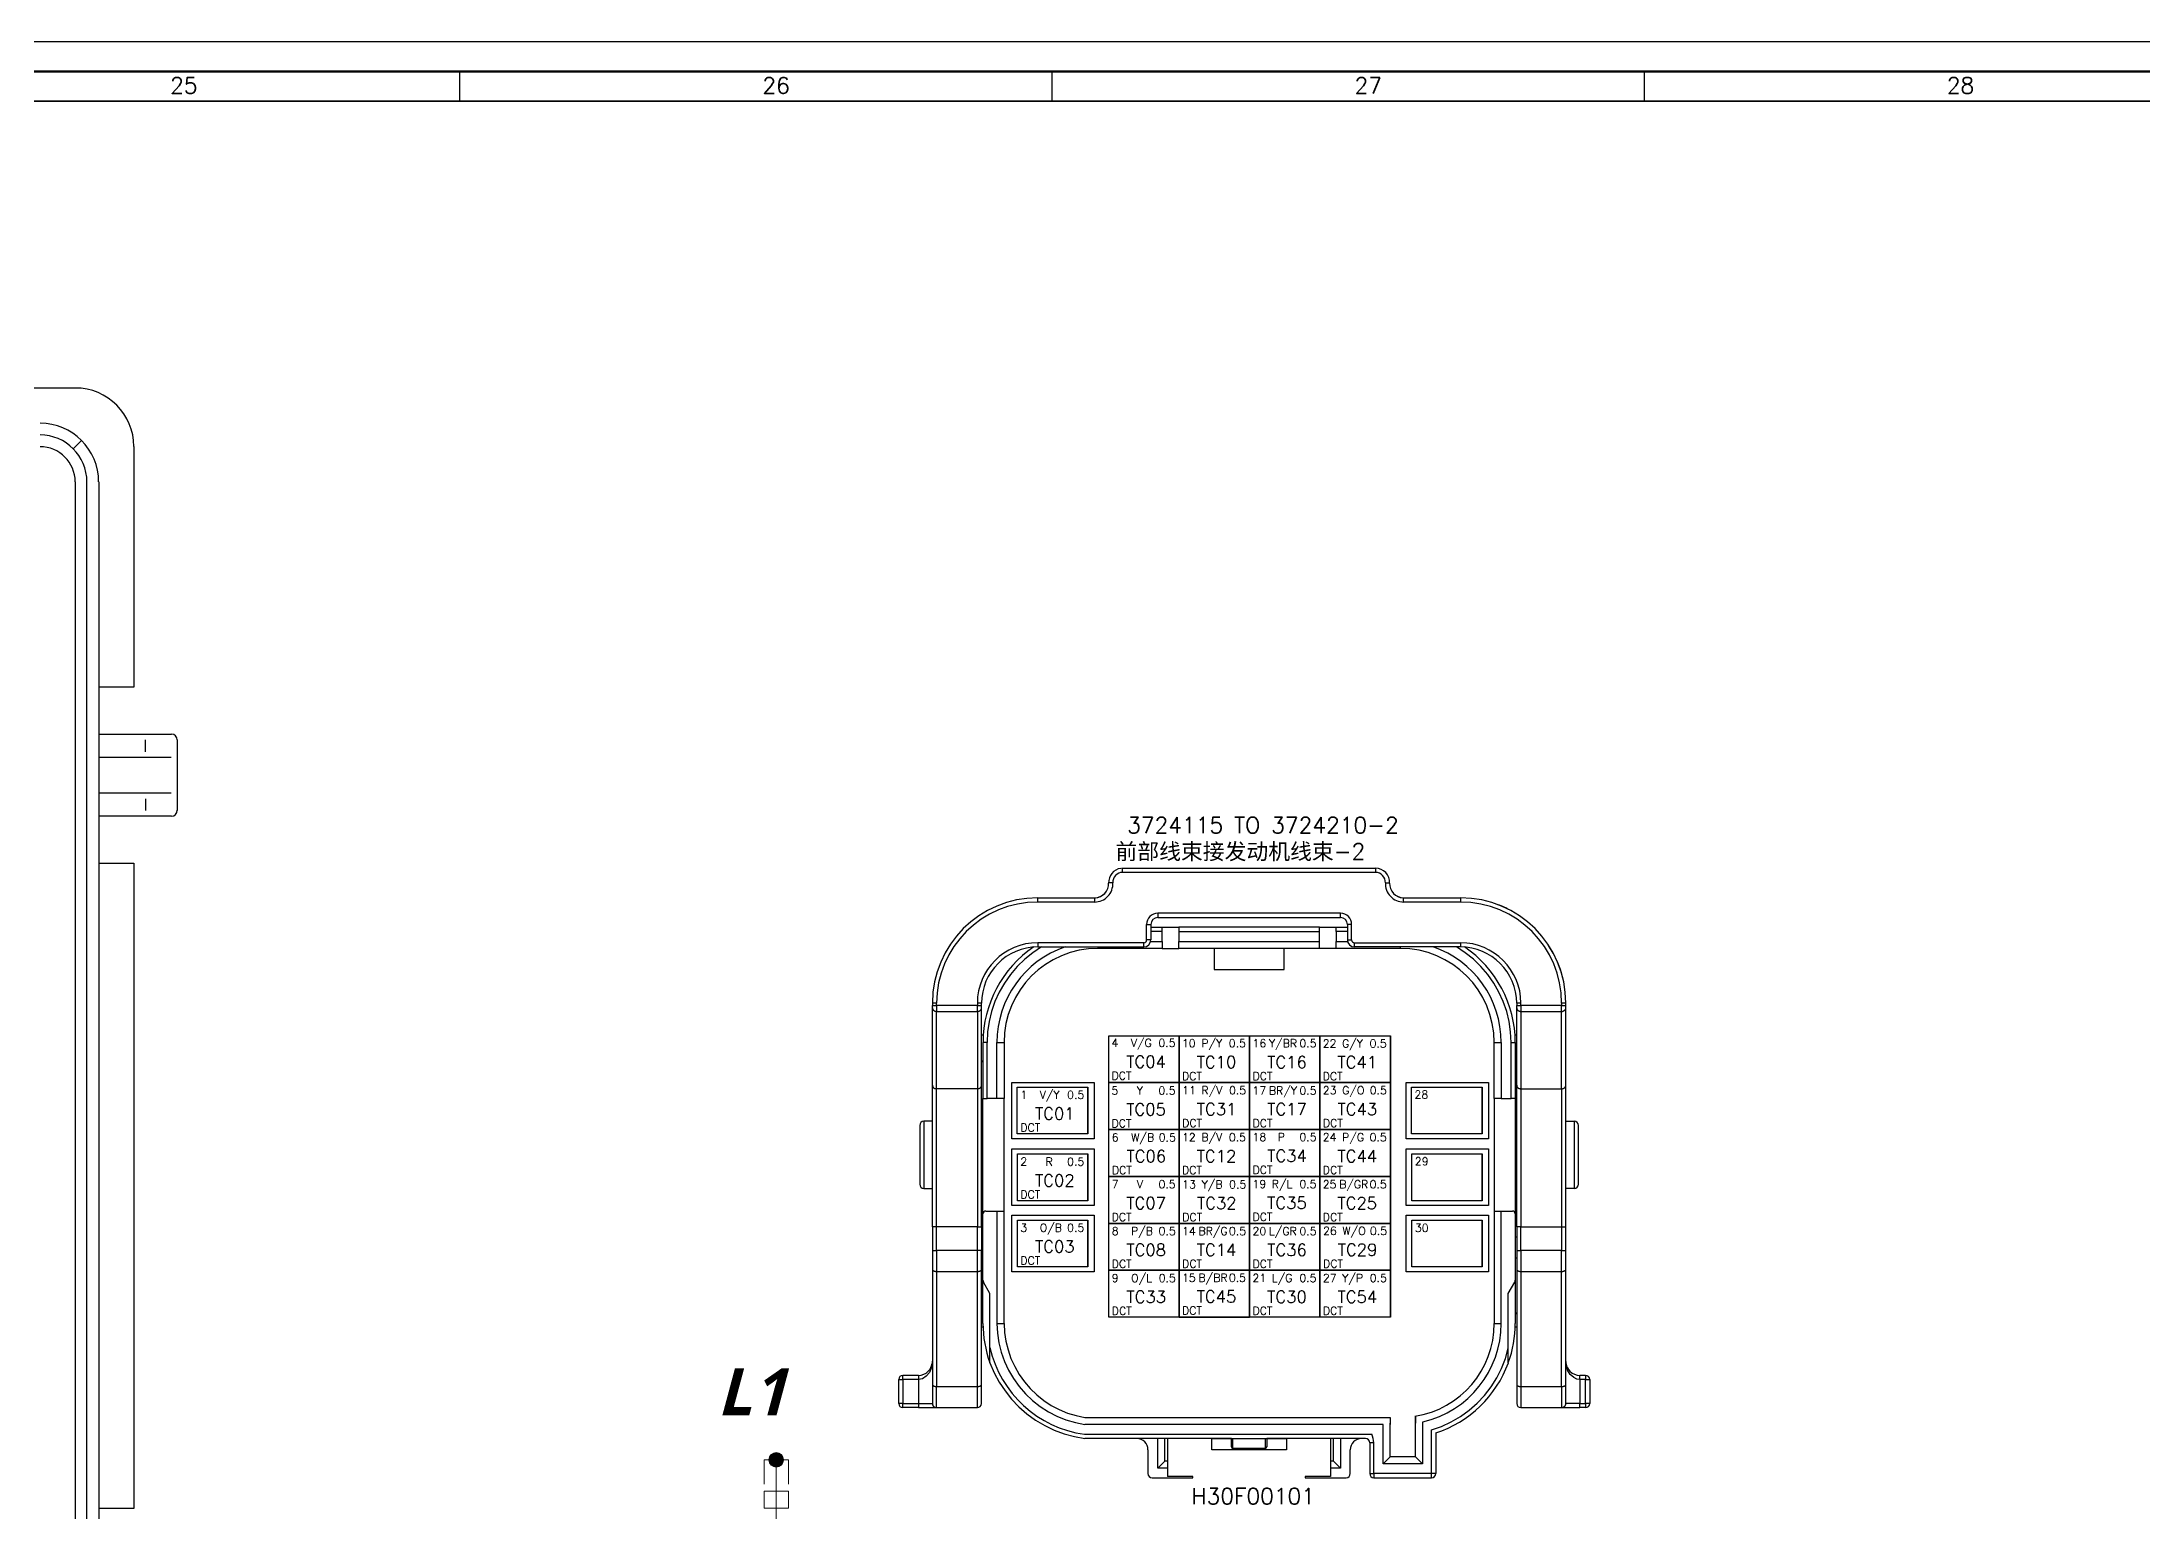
# Model space of a CAD drawing. Header units: millimetres. Extents: x 6 to 3615, y 6 to 858.
# Drawn here: x 2485.2 to 2844, y 606.4 to 857.5 of the extents above; entities that cross this region are included whole.
import ezdxf

# ---------------------------------------------------------------- set-up
doc = ezdxf.new("R2010")
doc.units = ezdxf.units.MM
doc.styles.add('SegoeUIBoldItalic_Style', font='segoeuiz.ttf')
doc.styles.add('Simplex_Style', font='simplex_.ttf')

msp = doc.modelspace()

# ---------------------------------------------------------------- hatches: boundary and pattern name
h = msp.add_hatch(color=0)
edge = h.paths.add_edge_path()
edge.add_arc((2610.65, 615.27), 1.25, 0, 360)
h = msp.add_hatch(color=0)
edge = h.paths.add_edge_path()
edge.add_arc((2610.65, 615.27), 1.25, 0, 360)

# ---------------------------------------------------------------- linework, layer by layer
at = {"color": 0, "linetype": 'Continuous', "lineweight": 30, "flags": 128}
for points in [[(3615.15, 857.52), (1208.83, 857.52)], [(2556.61, 847.4), (2556.61, 852.46)], [(2657.8, 847.4), (2657.8, 852.46)], [(2758.99, 847.4), (2758.99, 852.46)], [(31.89, 847.4), (3610.09, 847.4)], [(3610.09, 847.43), (1234.13, 847.43)], [(3610.09, 847.43), (1234.13, 847.43)], [(2490.87, 798.4), (2431.73, 798.4)], [(2490.52, 788.03), (2491.94, 789.45)], [(2500.89, 788.38), (2500.89, 747.28), (2494.88, 747.28)], [(2490.87, 782.36), (2490.87, 500.17)], [(2492.87, 500.17), (2492.87, 782.36)], [(2494.88, 782.36), (2494.88, 500.17)], [(2494.88, 739.26), (2507.31, 739.26)], [(2502.9, 736.25), (2502.9, 738.26)], [(2508.31, 738.26), (2508.31, 726.23)], [(2507.26, 735.25), (2494.88, 735.25)], [(2494.88, 729.24), (2507.26, 729.24)], [(2507.31, 725.23), (2494.88, 725.23)], [(2502.9, 728.23), (2502.9, 726.23)], [(2494.88, 717.21), (2500.89, 717.21), (2500.89, 606.95), (2494.88, 606.95)], [(2669.84, 715.62), (2669.84, 716.34), (2713.05, 716.34), (2713.05, 715.62), (2669.84, 715.62)], [(2655.33, 710.58), (2655.33, 711.3), (2665.05, 711.3), (2665.05, 710.58), (2655.33, 710.58)], [(2668.17, 713.86), (2667.45, 713.83)], [(2714.73, 713.86), (2715.45, 713.83)], [(2717.85, 710.58), (2717.85, 711.3), (2727.57, 711.3), (2727.57, 710.58), (2717.85, 710.58)], [(2675.85, 708.66), (2675.85, 707.95), (2707.05, 707.95), (2707.05, 708.66), (2675.85, 708.66)], [(2655.33, 703.62), (2655.33, 702.9), (2673.45, 702.9), (2673.45, 703.62), (2655.33, 703.62)], [(2674.65, 704.1), (2673.93, 704.1), (2673.93, 706.74), (2674.65, 706.74), (2674.65, 704.1)], [(2674.62, 703.86), (2676.57, 703.86), (2676.57, 706.27), (2679.45, 706.27)], [(2674.65, 706.27), (2676.57, 706.27)], [(2676.57, 705.54), (2674.65, 705.54)], [(2676.57, 703.86), (2676.57, 702.66), (2679.45, 702.66)], [(2703.45, 706.27), (2679.45, 706.27), (2679.45, 705.54), (2703.45, 705.54)], [(2679.45, 705.54), (2679.45, 703.86), (2703.45, 703.86)], [(2703.45, 702.66), (2679.45, 702.66), (2679.45, 703.86)], [(2706.33, 702.66), (2703.45, 702.66), (2703.45, 706.27), (2706.33, 706.27)], [(2708.25, 705.54), (2706.33, 705.54), (2706.33, 706.27), (2708.25, 706.27)], [(2706.33, 705.54), (2706.33, 703.86), (2708.27, 703.86)], [(2717.25, 702.9), (2717.25, 702.66), (2706.33, 702.66), (2706.33, 703.86)], [(2708.25, 704.1), (2708.97, 704.1), (2708.97, 706.74), (2708.25, 706.74), (2708.25, 704.1)], [(2709.45, 702.9), (2709.45, 703.62), (2727.57, 703.62), (2727.57, 702.9), (2709.45, 702.9)], [(2656, 702.9), (2654.51, 701.92), (2653.11, 700.81), (2651.83, 699.57), (2650.67, 698.21), (2649.64, 696.74), (2648.76, 695.19), (2648.02, 693.57), (2647.44, 691.88), (2647.03, 690.14), (2646.77, 688.37), (2646.69, 686.58)], [(2676.57, 702.66), (2665.65, 702.66), (2665.65, 702.9)], [(2685.45, 702.66), (2685.45, 699.07), (2697.45, 699.07), (2697.45, 702.66)], [(2736.21, 686.58), (2736.12, 688.37), (2735.88, 690.14), (2735.46, 691.88), (2734.88, 693.57), (2734.14, 695.19), (2733.26, 696.74), (2732.23, 698.21), (2731.07, 699.57), (2729.79, 700.81), (2728.39, 701.92), (2726.9, 702.9)], [(2745.06, 697.56), (2744.64, 699.03), (2744.09, 700.46), (2743.42, 701.84), (2742.63, 703.16)], [(2638.05, 692.87), (2638.05, 691.89), (2645.01, 691.89), (2645.01, 692.87), (2638.05, 692.87), (2638.05, 693.3), (2637.33, 693.3), (2637.33, 692.87), (2638.05, 692.87)], [(2637.33, 655.07), (2637.33, 651.05), (2638.05, 651.05), (2638.05, 647.46), (2645.01, 647.46), (2645.01, 651.05), (2638.05, 651.05), (2638.05, 655.07), (2637.33, 655.07), (2637.33, 692.87)], [(2645.01, 678.67), (2645.01, 655.07), (2645.73, 655.07), (2645.73, 693.3), (2645.01, 693.3), (2645.01, 692.87), (2645.73, 692.87)], [(2737.89, 692.87), (2737.89, 691.89), (2744.85, 691.89), (2744.85, 692.87), (2737.89, 692.87), (2737.89, 693.3), (2737.17, 693.3), (2737.17, 692.87), (2737.89, 692.87)], [(2737.17, 655.07), (2737.17, 651.05), (2737.89, 651.05), (2737.89, 647.46), (2744.85, 647.46), (2744.85, 651.05), (2737.89, 651.05), (2737.89, 655.07), (2737.17, 655.07), (2737.17, 692.87)], [(2744.85, 678.67), (2744.85, 655.07), (2745.57, 655.07), (2745.57, 693.3), (2744.85, 693.3), (2744.85, 692.87), (2745.57, 692.87)], [(2637.33, 692.48), (2637.33, 692.43), (2637.34, 692.37), (2637.36, 692.32), (2637.38, 692.27), (2637.41, 692.22), (2637.44, 692.17), (2637.47, 692.12), (2637.52, 692.08), (2637.57, 692.04), (2637.62, 692.01), (2637.67, 691.98), (2637.73, 691.95), (2637.79, 691.93), (2637.85, 691.91), (2637.92, 691.9), (2637.98, 691.89), (2638.05, 691.89)], [(2645.01, 691.89), (2645.01, 678.67), (2638.05, 678.67), (2638.05, 691.89)], [(2645.01, 691.89), (2645.08, 691.89), (2645.14, 691.9), (2645.21, 691.91), (2645.27, 691.93), (2645.33, 691.95), (2645.39, 691.98), (2645.44, 692.01), (2645.49, 692.04), (2645.54, 692.08), (2645.58, 692.12), (2645.62, 692.17), (2645.65, 692.22), (2645.68, 692.27), (2645.7, 692.32), (2645.72, 692.37), (2645.73, 692.43), (2645.73, 692.48)], [(2737.17, 692.48), (2737.17, 692.42), (2737.18, 692.36), (2737.2, 692.31), (2737.22, 692.26), (2737.26, 692.2), (2737.29, 692.15), (2737.33, 692.11), (2737.38, 692.06), (2737.43, 692.02), (2737.49, 691.99), (2737.55, 691.96), (2737.61, 691.93), (2737.68, 691.92), (2737.75, 691.9), (2737.82, 691.89), (2737.89, 691.89)], [(2737.89, 691.89), (2737.89, 678.67), (2744.85, 678.67), (2744.85, 691.89)], [(2744.85, 691.89), (2744.92, 691.89), (2744.99, 691.9), (2745.06, 691.92), (2745.12, 691.93), (2745.19, 691.96), (2745.25, 691.99), (2745.31, 692.02), (2745.36, 692.06), (2745.41, 692.11), (2745.45, 692.15), (2745.48, 692.2), (2745.52, 692.26), (2745.54, 692.31), (2745.55, 692.36), (2745.57, 692.42), (2745.57, 692.48)], [(2645.73, 687.9), (2646.01, 687.9)], [(2648.37, 676.98), (2646.69, 676.98), (2646.69, 686.58), (2645.97, 686.58), (2645.97, 676.98), (2646.69, 676.98)], [(2646.45, 657.78), (2649.57, 657.78), (2649.57, 676.98), (2648.37, 676.98), (2648.37, 686.58), (2649.57, 686.58), (2649.57, 676.98)], [(2679.5, 679.72), (2667.48, 679.72), (2667.48, 687.74), (2679.5, 687.74), (2679.5, 679.72), (2691.53, 679.72), (2679.5, 679.72), (2679.5, 687.74), (2691.53, 687.74), (2691.53, 679.72), (2691.53, 687.74)], [(2703.56, 679.72), (2691.53, 679.72), (2691.53, 687.74), (2703.56, 687.74), (2703.56, 679.72), (2703.56, 687.74)], [(2715.59, 679.72), (2703.56, 679.72), (2703.56, 687.74), (2715.59, 687.74), (2715.59, 679.72), (2715.59, 687.74)], [(2734.53, 676.98), (2733.33, 676.98), (2733.33, 686.58), (2734.53, 686.58), (2734.53, 676.98), (2736.21, 676.98), (2736.21, 686.58), (2736.93, 686.58), (2736.93, 676.98), (2736.21, 676.98)], [(2736.89, 687.9), (2737.17, 687.9)], [(2645.97, 683.36), (2645.73, 683.36)], [(2645.73, 683.34), (2645.97, 683.34)], [(2736.93, 683.36), (2737.17, 683.36)], [(2737.17, 683.34), (2736.93, 683.34)], [(2637.33, 679.26), (2637.33, 679.2), (2637.34, 679.14), (2637.36, 679.08), (2637.39, 679.03), (2637.41, 678.98), (2637.45, 678.93), (2637.49, 678.88), (2637.54, 678.84), (2637.59, 678.8), (2637.65, 678.77), (2637.71, 678.73), (2637.77, 678.71), (2637.84, 678.69), (2637.91, 678.68), (2637.98, 678.67), (2638.05, 678.67)], [(2645.73, 655.07), (2645.73, 651.05), (2645.01, 651.05), (2645.01, 655.07), (2638.05, 655.07), (2638.05, 678.67)], [(2645.01, 678.67), (2645.08, 678.67), (2645.15, 678.68), (2645.22, 678.69), (2645.29, 678.71), (2645.35, 678.73), (2645.41, 678.77), (2645.47, 678.8), (2645.52, 678.84), (2645.57, 678.88), (2645.61, 678.93), (2645.65, 678.98), (2645.67, 679.03), (2645.7, 679.08), (2645.72, 679.14), (2645.73, 679.2), (2645.73, 679.26)], [(2663.87, 670.96), (2651.84, 670.96), (2651.84, 678.97), (2663.87, 678.97), (2663.87, 670.96), (2663.87, 678.97)], [(2679.5, 671.71), (2667.48, 671.71), (2667.48, 679.72), (2679.5, 679.72), (2679.5, 671.71), (2691.53, 671.71), (2679.5, 671.71), (2679.5, 679.72), (2691.53, 679.72), (2691.53, 671.71), (2691.53, 679.72)], [(2703.56, 671.71), (2691.53, 671.71), (2691.53, 679.72), (2703.56, 679.72), (2703.56, 671.71), (2703.56, 679.72)], [(2715.59, 671.71), (2703.56, 671.71), (2703.56, 679.72), (2715.59, 679.72), (2715.59, 671.71), (2715.59, 679.72)], [(2731.25, 670.96), (2719.22, 670.96), (2719.22, 678.97), (2731.25, 678.97), (2731.25, 670.96), (2731.25, 678.97)], [(2737.17, 679.26), (2737.17, 679.2), (2737.18, 679.14), (2737.2, 679.08), (2737.22, 679.03), (2737.26, 678.98), (2737.29, 678.93), (2737.33, 678.88), (2737.38, 678.84), (2737.43, 678.8), (2737.49, 678.77), (2737.55, 678.73), (2737.61, 678.71), (2737.68, 678.69), (2737.75, 678.68), (2737.82, 678.67), (2737.89, 678.67)], [(2737.89, 678.67), (2737.89, 655.07), (2744.85, 655.07), (2744.85, 651.05), (2745.57, 651.05), (2745.57, 655.07)], [(2744.85, 678.67), (2744.92, 678.67), (2744.99, 678.68), (2745.06, 678.69), (2745.12, 678.71), (2745.19, 678.73), (2745.25, 678.77), (2745.31, 678.8), (2745.36, 678.84), (2745.41, 678.88), (2745.45, 678.93), (2745.48, 678.98), (2745.52, 679.03), (2745.54, 679.08), (2745.55, 679.14), (2745.57, 679.2), (2745.57, 679.26)], [(2645.97, 638.59), (2645.97, 676.98)], [(2733.33, 676.98), (2733.33, 657.78), (2736.45, 657.78)], [(2736.93, 676.98), (2736.93, 638.59)], [(2737.17, 676.46), (2737.17, 676.43)], [(2635.17, 672.42), (2635.17, 662.34)], [(2637.33, 673.14), (2635.89, 673.14), (2635.89, 661.62), (2637.33, 661.62)], [(2645.73, 673.14), (2645.97, 673.14)], [(2679.5, 663.69), (2667.48, 663.69), (2667.48, 671.71), (2679.5, 671.71), (2679.5, 663.69), (2691.53, 663.69), (2679.5, 663.69), (2679.5, 671.71), (2691.53, 671.71), (2691.53, 663.69), (2691.53, 671.71)], [(2703.56, 663.69), (2691.53, 663.69), (2691.53, 671.71), (2703.56, 671.71), (2703.56, 663.69), (2703.56, 671.71)], [(2715.59, 663.69), (2703.56, 663.69), (2703.56, 671.71), (2715.59, 671.71), (2715.59, 663.69), (2715.59, 671.71)], [(2737.17, 673.14), (2736.93, 673.14)], [(2745.57, 673.14), (2747.01, 673.14), (2747.01, 661.62), (2745.57, 661.62)], [(2747.73, 662.34), (2747.73, 672.42)], [(2663.91, 659.54), (2651.88, 659.54), (2651.88, 667.55), (2663.91, 667.55), (2663.91, 659.54), (2663.91, 667.55)], [(2731.29, 659.54), (2719.27, 659.54), (2719.27, 667.55), (2731.29, 667.55), (2731.29, 659.54), (2731.29, 667.55)], [(2645.73, 661.62), (2645.97, 661.62)], [(2679.5, 655.67), (2667.48, 655.67), (2667.48, 663.69), (2679.5, 663.69), (2679.5, 655.67), (2691.53, 655.67), (2679.5, 655.67), (2679.5, 663.69), (2691.53, 663.69), (2691.53, 655.67), (2691.53, 663.69)], [(2703.56, 655.67), (2691.53, 655.67), (2691.53, 663.69), (2703.56, 663.69), (2703.56, 655.67), (2703.56, 663.69)], [(2715.59, 655.67), (2703.56, 655.67), (2703.56, 663.69), (2715.59, 663.69), (2715.59, 655.67), (2715.59, 663.69)], [(2737.17, 661.62), (2736.93, 661.62)], [(2648.37, 657.78), (2648.37, 638.59), (2649.57, 638.59), (2649.57, 657.78)], [(2733.33, 657.78), (2733.33, 638.59), (2734.53, 638.59), (2734.53, 657.78)], [(2645.97, 653.34), (2645.73, 653.34)], [(2663.91, 648.22), (2651.88, 648.22), (2651.88, 656.24), (2663.91, 656.24), (2663.91, 648.22), (2663.91, 656.24)], [(2679.5, 647.65), (2667.48, 647.65), (2667.48, 655.67), (2679.5, 655.67), (2679.5, 647.65), (2691.53, 647.65), (2679.5, 647.65), (2679.5, 655.67), (2691.53, 655.67), (2691.53, 647.65), (2691.53, 655.67)], [(2703.56, 647.65), (2691.53, 647.65), (2691.53, 655.67), (2703.56, 655.67), (2703.56, 647.65), (2703.56, 655.67)], [(2715.59, 647.65), (2703.56, 647.65), (2703.56, 655.67), (2715.59, 655.67), (2715.59, 647.65), (2715.59, 655.67)], [(2731.29, 648.22), (2719.26, 648.22), (2719.26, 656.24), (2731.29, 656.24), (2731.29, 648.22), (2731.29, 656.24)], [(2737.17, 653.34), (2736.93, 653.34)], [(2637.33, 651.05), (2637.33, 624.91)], [(2645.73, 624.91), (2645.73, 651.05)], [(2645.97, 649.74), (2645.73, 649.74)], [(2737.17, 649.74), (2736.93, 649.74)], [(2737.17, 651.05), (2737.17, 624.91)], [(2745.57, 624.91), (2745.57, 651.05)], [(2634.93, 624.19), (2632.29, 624.19), (2632.29, 624.91), (2631.57, 624.91), (2631.57, 628.99), (2632.29, 628.99), (2632.29, 624.91), (2634.93, 624.91), (2634.93, 624.19), (2645.01, 624.19), (2645.01, 647.46)], [(2637.33, 647.82), (2637.33, 647.78), (2637.34, 647.75), (2637.36, 647.72), (2637.38, 647.68), (2637.41, 647.65), (2637.44, 647.62), (2637.47, 647.6), (2637.52, 647.57), (2637.57, 647.55), (2637.62, 647.53), (2637.67, 647.51), (2637.73, 647.49), (2637.79, 647.48), (2637.85, 647.47), (2637.92, 647.46), (2637.98, 647.46), (2638.05, 647.46)], [(2638.05, 647.46), (2638.05, 627.79), (2645.01, 627.79)], [(2645.01, 647.46), (2645.08, 647.46), (2645.15, 647.46), (2645.22, 647.47), (2645.29, 647.48), (2645.35, 647.5), (2645.41, 647.52), (2645.47, 647.54), (2645.52, 647.56), (2645.57, 647.59), (2645.61, 647.61), (2645.65, 647.65), (2645.67, 647.68), (2645.7, 647.71), (2645.72, 647.74), (2645.73, 647.78), (2645.73, 647.82)], [(2679.5, 639.64), (2667.48, 639.64), (2667.48, 647.65), (2679.5, 647.65), (2679.5, 639.64), (2691.53, 639.64), (2679.5, 639.64), (2679.5, 647.65), (2691.53, 647.65), (2691.53, 639.64), (2691.53, 647.65)], [(2703.56, 639.64), (2691.53, 639.64), (2691.53, 647.65), (2703.56, 647.65), (2703.56, 639.64), (2703.56, 647.65)], [(2715.59, 639.64), (2703.56, 639.64), (2703.56, 647.65), (2715.59, 647.65), (2715.59, 639.64), (2715.59, 647.65)], [(2737.17, 647.82), (2737.17, 647.78), (2737.18, 647.74), (2737.2, 647.71), (2737.22, 647.68), (2737.26, 647.65), (2737.29, 647.61), (2737.33, 647.59), (2737.38, 647.56), (2737.43, 647.54), (2737.49, 647.52), (2737.55, 647.5), (2737.61, 647.48), (2737.68, 647.47), (2737.75, 647.46), (2737.82, 647.46), (2737.89, 647.46)], [(2737.89, 647.46), (2737.89, 627.79), (2744.85, 627.79), (2744.85, 647.46)], [(2744.85, 647.46), (2744.92, 647.46), (2744.99, 647.46), (2745.06, 647.47), (2745.12, 647.48), (2745.19, 647.5), (2745.25, 647.52), (2745.31, 647.54), (2745.36, 647.56), (2745.41, 647.59), (2745.45, 647.61), (2745.48, 647.65), (2745.52, 647.68), (2745.54, 647.71), (2745.55, 647.74), (2745.57, 647.78), (2745.57, 647.82)], [(2647.17, 631.82), (2647.17, 643.71), (2646.07, 645.62)], [(2735.73, 631.82), (2735.73, 643.71), (2736.83, 645.62)], [(2645.97, 640.39), (2645.73, 640.39)], [(2645.97, 640.3), (2645.73, 640.3)], [(2736.93, 640.39), (2737.17, 640.39)], [(2736.93, 640.3), (2737.17, 640.3)], [(2645.73, 637.99), (2645.98, 637.99)], [(2648.37, 638.59), (2648.46, 636.93), (2648.7, 635.28), (2649.1, 633.67), (2649.65, 632.1), (2650.35, 630.6), (2651.18, 629.16), (2652.15, 627.81), (2653.24, 626.55), (2654.44, 625.41), (2655.75, 624.38), (2657.15, 623.48), (2658.62, 622.72), (2660.16, 622.1), (2661.76, 621.63), (2663.39, 621.31)], [(2649.57, 638.59), (2649.65, 637.05), (2649.88, 635.53), (2650.25, 634.04), (2650.75, 632.59), (2651.39, 631.2), (2652.16, 629.86), (2653.05, 628.61), (2654.05, 627.45), (2655.15, 626.38), (2656.35, 625.42), (2657.64, 624.58), (2659, 623.86), (2660.42, 623.27), (2661.89, 622.82), (2663.39, 622.51)], [(2736.92, 637.99), (2737.17, 637.99)], [(2637.33, 631.94), (2637.18, 631.02), (2636.82, 630.18), (2636.29, 629.54), (2635.62, 629.12), (2634.93, 628.99)], [(2637.33, 632.11), (2637.33, 631.94)], [(2647.17, 631.82), (2647.88, 630.15), (2648.74, 628.55), (2649.74, 627.04), (2650.87, 625.62), (2652.12, 624.31), (2653.49, 623.11), (2654.96, 622.05), (2656.52, 621.12), (2658.15, 620.34), (2659.85, 619.7), (2661.6, 619.23), (2663.39, 618.91)], [(2722.62, 620.39), (2724.34, 620.99), (2726, 621.76), (2727.57, 622.68), (2729.05, 623.74), (2730.42, 624.95), (2731.67, 626.28), (2732.78, 627.72), (2733.76, 629.26), (2734.58, 630.89), (2735.23, 632.59), (2735.73, 634.35)], [(2745.57, 631.97), (2745.57, 632.11)], [(2747.97, 628.99), (2747.42, 629.07), (2746.91, 629.31), (2746.3, 629.86), (2745.87, 630.6), (2745.66, 631.27), (2745.57, 631.97)], [(2634.93, 628.99), (2632.29, 628.99), (2632.29, 629.71), (2634.93, 629.71), (2634.93, 624.91), (2637.32, 624.91)], [(2637.33, 628.15), (2637.33, 628.11), (2637.34, 628.08), (2637.36, 628.05), (2637.38, 628.02), (2637.41, 627.99), (2637.44, 627.96), (2637.47, 627.93), (2637.52, 627.9), (2637.57, 627.88), (2637.62, 627.86), (2637.67, 627.84), (2637.73, 627.83), (2637.79, 627.81), (2637.85, 627.8), (2637.92, 627.79), (2637.98, 627.79), (2638.05, 627.79)], [(2645.01, 627.79), (2645.08, 627.79), (2645.15, 627.79), (2645.22, 627.8), (2645.29, 627.82), (2645.35, 627.83), (2645.41, 627.85), (2645.47, 627.87), (2645.52, 627.89), (2645.57, 627.92), (2645.61, 627.95), (2645.65, 627.98), (2645.67, 628.01), (2645.7, 628.04), (2645.72, 628.08), (2645.73, 628.11), (2645.73, 628.15)], [(2737.17, 628.15), (2737.17, 628.11), (2737.18, 628.08), (2737.2, 628.04), (2737.22, 628.01), (2737.26, 627.98), (2737.29, 627.95), (2737.33, 627.92), (2737.38, 627.89), (2737.43, 627.87), (2737.49, 627.85), (2737.55, 627.83), (2737.61, 627.82), (2737.68, 627.8), (2737.75, 627.79), (2737.82, 627.79), (2737.89, 627.79)], [(2744.85, 627.79), (2744.92, 627.79), (2744.98, 627.79), (2745.05, 627.8), (2745.11, 627.81), (2745.17, 627.83), (2745.23, 627.84), (2745.28, 627.86), (2745.34, 627.88), (2745.38, 627.9), (2745.42, 627.93), (2745.46, 627.96), (2745.49, 627.99), (2745.52, 628.02), (2745.54, 628.05), (2745.56, 628.08), (2745.57, 628.11), (2745.57, 628.15)], [(2747.97, 628.99), (2747.97, 624.91), (2748.93, 624.91), (2748.93, 624.19), (2747.97, 624.19), (2747.97, 624.91), (2745.58, 624.91)], [(2749.65, 624.91), (2748.93, 624.91), (2748.93, 628.99), (2747.97, 628.99), (2747.97, 629.71), (2748.93, 629.71), (2748.93, 628.99), (2749.65, 628.99), (2749.65, 624.91)], [(2637.32, 624.91), (2637.32, 624.84), (2637.33, 624.77), (2637.34, 624.71), (2637.36, 624.65), (2637.39, 624.59), (2637.42, 624.53), (2637.46, 624.47), (2637.51, 624.42), (2637.55, 624.38), (2637.6, 624.33), (2637.66, 624.29), (2637.71, 624.26), (2637.78, 624.23), (2637.84, 624.21), (2637.9, 624.2), (2637.97, 624.19), (2638.03, 624.19)], [(2637.33, 624.91), (2637.33, 624.84), (2637.34, 624.77), (2637.36, 624.71), (2637.39, 624.64), (2637.41, 624.58), (2637.45, 624.52), (2637.49, 624.46), (2637.54, 624.41), (2637.59, 624.36), (2637.65, 624.32), (2637.71, 624.28), (2637.77, 624.25), (2637.84, 624.23), (2637.91, 624.21), (2637.98, 624.2), (2638.05, 624.2)], [(2638.05, 624.2), (2638.05, 627.79)], [(2737.89, 627.79), (2737.89, 624.19), (2747.97, 624.19)], [(2744.85, 627.79), (2744.85, 624.2)], [(2744.85, 624.2), (2744.92, 624.2), (2744.99, 624.21), (2745.06, 624.23), (2745.12, 624.25), (2745.19, 624.28), (2745.25, 624.32), (2745.31, 624.36), (2745.36, 624.41), (2745.41, 624.46), (2745.45, 624.52), (2745.48, 624.58), (2745.52, 624.64), (2745.54, 624.71), (2745.55, 624.77), (2745.57, 624.84), (2745.57, 624.91)], [(2744.87, 624.19), (2744.93, 624.19), (2745, 624.2), (2745.06, 624.21), (2745.12, 624.23), (2745.18, 624.26), (2745.24, 624.29), (2745.3, 624.33), (2745.35, 624.38), (2745.4, 624.42), (2745.44, 624.47), (2745.47, 624.53), (2745.51, 624.59), (2745.53, 624.65), (2745.55, 624.71), (2745.57, 624.77), (2745.58, 624.84), (2745.58, 624.91)], [(2663.39, 622.51), (2715.54, 622.51), (2715.54, 621.31)], [(2714.34, 614.59), (2714.34, 621.31), (2663.39, 621.31)], [(2719.86, 615.79), (2715.54, 615.79), (2715.54, 621.56)], [(2721.06, 621.73), (2721.06, 614.59), (2719.86, 615.79), (2719.86, 622.72), (2719.86, 621.51)], [(2663.39, 619.63), (2712.41, 619.63)], [(2677.53, 618.91), (2663.39, 618.91)], [(2677.05, 615.07), (2675.85, 613.87), (2675.85, 618.91)], [(2677.53, 615.07), (2677.05, 615.07), (2677.05, 618.91)], [(2688.45, 617.47), (2688.45, 618.91), (2685.09, 618.91), (2697.81, 618.91), (2697.81, 616.99), (2685.09, 616.99), (2685.09, 618.91), (2677.53, 618.91), (2677.53, 612.43)], [(2688.49, 618.91), (2688.58, 618.91)], [(2694.21, 618.91), (2694.21, 617.23), (2688.69, 617.23), (2688.69, 618.91)], [(2711.35, 618.91), (2694.45, 618.91), (2694.45, 617.47)], [(2705.37, 618.91), (2705.37, 612.43), (2701.05, 612.43), (2701.05, 612.19), (2708.01, 612.19)], [(2707.05, 618.91), (2707.05, 613.87), (2705.85, 615.07), (2705.85, 618.91)], [(2712.06, 618.19), (2712.06, 612.91), (2712.78, 612.91), (2712.78, 612.19), (2722.62, 612.19), (2722.62, 612.91), (2712.78, 612.91), (2712.78, 618.19), (2712.06, 618.19)], [(2723.34, 619.88), (2723.34, 612.91), (2722.62, 612.91), (2722.62, 620.39)], [(2674.17, 616.99), (2674.17, 612.91)], [(2677.53, 613.87), (2675.85, 613.87)], [(2705.85, 615.07), (2705.37, 615.07)], [(2707.05, 613.87), (2705.37, 613.87)], [(2708.73, 612.91), (2708.73, 616.99)], [(2721.06, 614.59), (2714.34, 614.59), (2715.54, 615.79)], [(2674.89, 612.19), (2681.85, 612.19), (2681.85, 612.43)], [(2681.85, 612.43), (2677.53, 612.43)]]:
    msp.add_lwpolyline(points, dxfattribs=at)
at = {"color": 0, "linetype": 'Continuous', "lineweight": 70, "flags": 128}
msp.add_lwpolyline([(3610.09, 852.46), (26.83, 852.46)], dxfattribs=at)
at = {"color": 0, "linetype": 'Continuous', "lineweight": 30, "flags": 128}
for points in [[(2650.88, 679.76), (2664.98, 679.76), (2664.98, 670.09), (2650.88, 670.09), (2650.88, 679.76)], [(2718.26, 679.76), (2732.37, 679.76), (2732.37, 670.09), (2718.26, 670.09), (2718.26, 679.76)], [(2650.88, 668.41), (2664.98, 668.41), (2664.98, 658.73), (2650.88, 658.73), (2650.88, 668.41)], [(2718.26, 668.41), (2732.37, 668.41), (2732.37, 658.73), (2718.26, 658.73), (2718.26, 668.41)], [(2650.88, 657.05), (2664.98, 657.05), (2664.98, 647.38), (2650.88, 647.38), (2650.88, 657.05)], [(2718.26, 657.05), (2732.37, 657.05), (2732.37, 647.38), (2718.26, 647.38), (2718.26, 657.05)], [(2703.56, 647.65), (2703.56, 639.64), (2703.56, 647.65)]]:
    msp.add_lwpolyline(points, close=True, dxfattribs=at)
at = {"color": 0, "linetype": 'Continuous', "lineweight": 13, "flags": 128}
for points in [[(2612.73, 615.27), (2608.57, 615.27)], [(2608.57, 615.27), (2608.57, 611.14)], [(2612.73, 615.27), (2612.73, 611.14)], [(2612.73, 607), (2612.73, 609.9), (2608.57, 609.9), (2608.57, 607), (2612.73, 607)]]:
    msp.add_lwpolyline(points, close=True, dxfattribs=at)
msp.add_lwpolyline([(2610.65, 425.27), (2610.65, 615.27)], dxfattribs=at)
at = {"color": 0, "linetype": 'Continuous', "lineweight": 13}
msp.add_circle((2610.65, 615.27), 1.25, dxfattribs=at)
msp.add_circle((2610.65, 615.27), 1.25, dxfattribs=at)
at = {"color": 0, "linetype": 'Continuous', "lineweight": 30}
for centre, radius, start, end in [((2490.87, 788.38), 10.02, 0, 90), ((2484.85, 782.36), 10.02, 0, 90), ((2484.85, 782.36), 8.02, 0, 90), ((2484.85, 782.36), 6.01, 0, 90), ((2507.31, 738.26), 1, 0, 90), ((2507.31, 726.23), 1, -89, 1), ((2669.85, 713.94), 2.41, 98, -177), ((2669.84, 713.95), 1.68, 90, -177), ((2713.05, 713.95), 1.68, -3, 90), ((2713.06, 713.95), 2.4, -3, 90), ((2655.33, 693.31), 17.99, 90, -180), ((2655.33, 693.3), 17.28, 90, -180), ((2665.05, 713.7), 3.12, -90, 3), ((2665.05, 713.7), 2.4, -90, 3), ((2665.02, 713.76), 2.46, -86, -45), ((2717.85, 713.7), 3.12, 177, -90), ((2717.85, 713.7), 2.4, 177, -90), ((2717.88, 713.76), 2.46, -135, -94), ((2727.57, 693.3), 17.28, 0, 90), ((2727.58, 693.31), 17.99, 0, 90), ((2675.85, 706.74), 1.92, 90, -180), ((2675.85, 706.74), 1.2, 90, -180), ((2707.05, 706.74), 1.92, 0, 90), ((2707.05, 706.74), 1.2, 0, 90), ((2727.4, 692.93), 18.41, 62, 69), ((2655.33, 693.3), 10.32, 90, -180), ((2673.45, 704.1), 0.479, -90, 0), ((2673.45, 704.1), 1.2, -90, 0), ((2709.45, 704.1), 1.2, -180, -90), ((2709.45, 704.1), 0.479, -180, -90), ((2727.57, 693.3), 10.32, 0, 90), ((2655.33, 693.3), 9.6, 90, -180), ((2665.66, 686.58), 19.68, 124, -180), ((2665.65, 686.58), 17.28, 109, -180), ((2665.65, 686.58), 16.08, 90, -180), ((2717.25, 686.58), 16.08, 0, 90), ((2717.25, 686.58), 17.28, 0, 71), ((2727.57, 693.3), 9.6, 0, 90), ((2717.24, 686.58), 19.68, 0, 56), ((2635.89, 672.42), 0.721, 90, -180), ((2747.01, 672.42), 0.721, 0, 90), ((2635.89, 662.35), 0.721, -180, -90), ((2747.01, 662.35), 0.721, -90, 0), ((2646.45, 657.3), 0.479, 90, -180), ((2736.45, 657.3), 0.479, 0, 90), ((2646.67, 645.97), 0.698, -180, -149), ((2736.23, 645.97), 0.698, -30, 1), ((2665.68, 638.59), 19.71, -180, -160), ((2717.25, 638.59), 16.08, -81, 0), ((2717.25, 638.59), 17.28, -77, 0), ((2717.22, 638.59), 19.71, -20, 0), ((2634.86, 632.14), 2.47, -44, -10), ((2634.52, 632.14), 2.81, -9, 0), ((2665.99, 638.79), 19.34, -167, -98), ((2717.26, 638.58), 19.67, -72, -20), ((2747.85, 632.1), 2.28, -180, -168), ((2748.03, 632.14), 2.47, -169, -136), ((2632.29, 628.98), 0.721, 90, -180), ((2634.93, 632.1), 2.4, -90, -45), ((2747.97, 632.1), 2.4, -135, -90), ((2748.93, 628.98), 0.721, 0, 90), ((2632.29, 624.91), 0.721, -180, -90), ((2637.32, 624.91), 0.0104, -115, -2), ((2645.01, 624.91), 0.721, -90, 0), ((2737.89, 624.91), 0.721, -180, -90), ((2745.58, 624.91), 0.0104, -177, -64), ((2748.93, 624.91), 0.721, -90, 0), ((2638.04, 624.2), 0.0104, -115, -2), ((2744.87, 624.22), 0.0286, -133, -94), ((2672.25, 616.99), 1.92, 0, 90), ((2688.69, 617.47), 0.24, -180, -90), ((2694.21, 617.47), 0.24, -90, 0), ((2710.65, 616.99), 1.92, 90, -180), ((2711.34, 618.18), 0.721, 0, 90), ((2711.36, 619.63), 0.00781, 89, 90), ((2708.25, 617.79), 4.54, 5, 24), ((2674.89, 612.91), 0.721, -180, -90), ((2708.01, 612.91), 0.721, -90, 0), ((2712.78, 612.91), 0.721, -180, -90), ((2722.62, 612.91), 0.721, -90, 0)]:
    msp.add_arc(centre, radius, start, end, dxfattribs=at)
at = {"color": 0, "linetype": 'Continuous', "lineweight": 13}
msp.add_arc((2669.83, 714.2), 2.15, 90, 99, dxfattribs=at)

# ---------------------------------------------------------------- texts
at = {"color": 0, "linetype": 'Continuous', "style": 'Simplex_Style'}
for s, height, p in [('25', 2.733, (2507.08, 848.73)), ('26', 2.733, (2608.28, 848.73)), ('27', 2.733, (2709.47, 848.73)), ('28', 2.733, (2810.66, 848.73)), ('3724115 TO 3724210-2', 2.7344, (2670.61, 722.35)), ('前部线束接发动机线束-2', 2.7344, (2668.61, 717.85)), ('4', 1.37, (2667.94, 685.83)), ('V/G', 1.367, (2671.25, 685.82)), ('0.5', 1.367, (2675.95, 685.82)), ('10', 1.367, (2679.97, 685.76)), ('P/Y', 1.367, (2683.28, 685.76)), ('0.5', 1.367, (2687.98, 685.76)), ('16', 1.367, (2692.03, 685.76)), ('Y/BR', 1.367, (2694.84, 685.75)), ('0.5', 1.367, (2700.04, 685.75)), ('22', 1.367, (2704.02, 685.72)), ('G/Y', 1.367, (2707.33, 685.72)), ('0.5', 1.367, (2712.03, 685.72)), ('TC04', 2.051, (2670.45, 682.27)), ('TC10', 2.051, (2682.48, 682.21)), ('TC16', 2.051, (2694.54, 682.2)), ('TC41', 2.051, (2706.53, 682.17)), ('1', 1.37, (2652.35, 676.96)), ('V/Y', 1.367, (2655.66, 676.95)), ('0.5', 1.367, (2660.36, 676.95)), ('5', 1.37, (2667.93, 677.68)), ('DCT', 1.367, (2667.95, 680.22)), ('Y', 1.37, (2672.24, 677.68)), ('0.5', 1.367, (2675.95, 677.68)), ('DCT', 1.367, (2679.98, 680.16)), ('11', 1.367, (2680, 677.73)), ('R/V', 1.367, (2683.31, 677.72)), ('0.5', 1.367, (2688.01, 677.72)), ('DCT', 1.367, (2692.04, 680.15)), ('17', 1.367, (2692.03, 677.69)), ('BR/Y', 1.367, (2694.84, 677.68)), ('0.5', 1.367, (2700.04, 677.68)), ('23', 1.367, (2704.04, 677.72)), ('DCT', 1.367, (2704.03, 680.12)), ('G/O', 1.367, (2707.35, 677.72)), ('0.5', 1.367, (2712.05, 677.72)), ('28', 1.367, (2719.71, 676.99)), ('TC01', 2.051, (2654.86, 673.4)), ('TC05', 2.051, (2670.45, 674.13)), ('TC31', 2.051, (2682.51, 674.17)), ('TC17', 2.051, (2694.54, 674.14)), ('TC43', 2.051, (2706.55, 674.17)), ('DCT', 1.367, (2652.36, 671.35)), ('DCT', 1.367, (2667.95, 672.08)), ('6', 1.37, (2667.99, 669.68)), ('W/B', 1.367, (2671.3, 669.68)), ('0.5', 1.367, (2676, 669.68)), ('DCT', 1.367, (2680.01, 672.12)), ('12', 1.367, (2679.98, 669.69)), ('B/V', 1.367, (2683.29, 669.69)), ('0.5', 1.367, (2687.99, 669.69)), ('DCT', 1.367, (2692.04, 672.09)), ('18', 1.367, (2692.03, 669.74)), ('P', 1.37, (2696.34, 669.73)), ('0.5', 1.367, (2700.04, 669.73)), ('24', 1.367, (2704.03, 669.71)), ('DCT', 1.367, (2704.05, 672.12)), ('P/G', 1.367, (2707.34, 669.7)), ('0.5', 1.367, (2712.04, 669.7)), ('TC06', 2.051, (2670.5, 666.13)), ('TC12', 2.051, (2682.49, 666.14)), ('TC34', 2.051, (2694.54, 666.18)), ('TC44', 2.051, (2706.54, 666.15)), ('2', 1.37, (2652.35, 665.54)), ('TC02', 2.051, (2654.86, 661.98)), ('R', 1.37, (2656.66, 665.53)), ('0.5', 1.367, (2660.36, 665.53)), ('DCT', 1.367, (2668, 664.08)), ('DCT', 1.367, (2679.99, 664.09)), ('DCT', 1.367, (2692.04, 664.13)), ('DCT', 1.367, (2704.04, 664.1)), ('29', 1.367, (2719.76, 665.59)), ('DCT', 1.367, (2652.36, 659.93)), ('7', 1.37, (2667.96, 661.67)), ('V', 1.37, (2672.27, 661.67)), ('0.5', 1.367, (2675.97, 661.67)), ('13', 1.367, (2680.02, 661.65)), ('Y/B', 1.367, (2683.33, 661.65)), ('0.5', 1.367, (2688.03, 661.65)), ('19', 1.367, (2692.02, 661.71)), ('R/L', 1.367, (2695.33, 661.7)), ('0.5', 1.367, (2700.03, 661.7)), ('25', 1.367, (2704.03, 661.66)), ('B/GR', 1.367, (2706.84, 661.66)), ('0.5', 1.367, (2712.04, 661.66)), ('DCT', 1.367, (2667.97, 656.07)), ('TC07', 2.051, (2670.47, 658.12)), ('DCT', 1.367, (2680.03, 656.05)), ('TC32', 2.051, (2682.53, 658.1)), ('DCT', 1.367, (2692.03, 656.1)), ('TC35', 2.051, (2694.53, 658.15)), ('DCT', 1.367, (2704.04, 656.06)), ('TC25', 2.051, (2706.54, 658.11)), ('3', 1.37, (2652.35, 654.24)), ('O/B', 1.367, (2655.66, 654.24)), ('0.5', 1.367, (2660.36, 654.24)), ('8', 1.37, (2667.97, 653.68)), ('P/B', 1.367, (2671.28, 653.67)), ('0.5', 1.367, (2675.98, 653.67)), ('14', 1.367, (2679.99, 653.68)), ('BR/G', 1.367, (2682.8, 653.67)), ('0.5', 1.367, (2688, 653.67)), ('20', 1.367, (2692.03, 653.66)), ('L/GR', 1.367, (2694.84, 653.66)), ('0.5', 1.367, (2700.04, 653.66)), ('26', 1.367, (2704.08, 653.71)), ('W/O', 1.367, (2707.39, 653.7)), ('0.5', 1.367, (2712.09, 653.7)), ('30', 1.367, (2719.77, 654.21)), ('DCT', 1.367, (2652.36, 648.64)), ('TC03', 2.051, (2654.86, 650.69)), ('TC08', 2.051, (2670.48, 650.12)), ('TC14', 2.051, (2682.5, 650.12)), ('TC36', 2.051, (2694.54, 650.11)), ('TC29', 2.051, (2706.59, 650.15)), ('9', 1.37, (2667.98, 645.65)), ('DCT', 1.367, (2667.98, 648.07)), ('O/L', 1.367, (2671.29, 645.64)), ('0.5', 1.367, (2675.99, 645.64)), ('DCT', 1.367, (2680, 648.08)), ('15', 1.367, (2679.98, 645.69)), ('B/BR', 1.367, (2682.79, 645.69)), ('0.5', 1.367, (2687.99, 645.69)), ('21', 1.367, (2692.02, 645.66)), ('DCT', 1.367, (2692.04, 648.06)), ('L/G', 1.367, (2695.33, 645.65)), ('0.5', 1.367, (2700.03, 645.65)), ('27', 1.367, (2704.05, 645.65)), ('DCT', 1.367, (2704.09, 648.1)), ('Y/P', 1.367, (2707.36, 645.65)), ('0.5', 1.367, (2712.06, 645.65)), ('TC33', 2.051, (2670.49, 642.09)), ('TC45', 2.051, (2682.49, 642.14)), ('TC30', 2.051, (2694.53, 642.1)), ('TC54', 2.051, (2706.56, 642.1)), ('DCT', 1.367, (2667.99, 640.04)), ('DCT', 1.367, (2679.99, 640.09)), ('DCT', 1.367, (2692.03, 640.05)), ('DCT', 1.367, (2704.06, 640.05)), ('H30F00101', 2.734, (2681.61, 607.69))]:
    msp.add_text(s, height=height, dxfattribs=at).set_placement(p)
at = {"insert": (2600.51, 630.89), "char_height": 8, "attachment_point": 1, "style": 'SegoeUIBoldItalic_Style'}
msp.add_mtext_dynamic_manual_height_columns('{\\fSegoe UI Semilight|b1|i1|c134|p34;\\C1;L1}', width=42.6639, gutter_width=12.5, heights=[2.5], dxfattribs=at)

doc.saveas('drawing.dxf')
